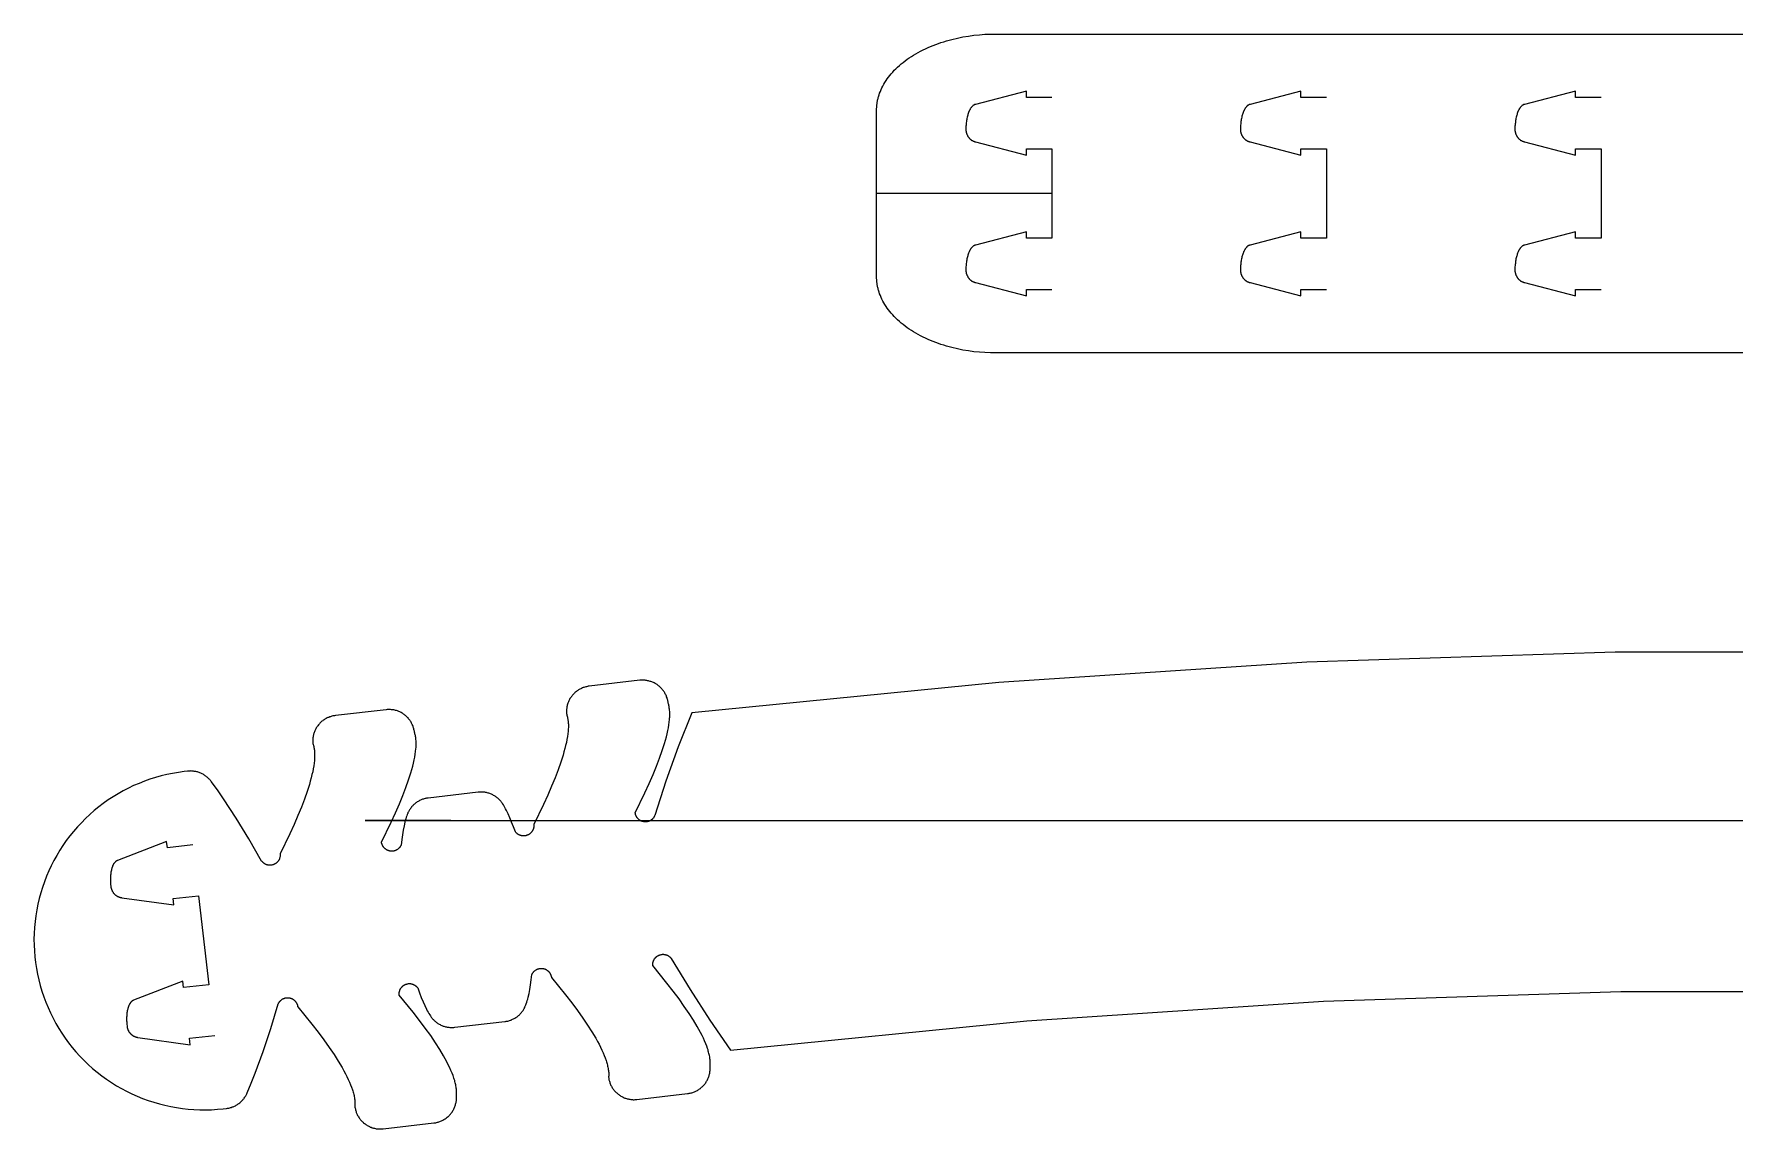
# Model space of a CAD drawing. Header units: millimetres. Extents: x -158 to 461, y 0 to 311.
# Drawn here: x 189.2 to 322.5, y 194.3 to 280.1 of the extents above; entities that cross this region are included whole.
import ezdxf

# ---------------------------------------------------------------- set-up
doc = ezdxf.new("R2010")
doc.units = ezdxf.units.MM
doc.header["$MEASUREMENT"] = 0
doc.layers.add('Axis', color=6, linetype='Continuous', true_color=0xff00ff)
doc.layers.add('Exterion cuts', color=3, linetype='Continuous', lineweight=0, true_color=0x00ff00)
doc.layers.add('Interion cuts', color=5, linetype='Continuous', lineweight=0, true_color=0x0000ff)

msp = doc.modelspace()

# ---------------------------------------------------------------- linework, layer by layer
at = {"layer": 'Axis'}
for p, q in [((268.97, 267.57), (255.23, 267.57)), ((221.9, 218.46), (215.18, 218.46)), ((215.18, 218.46), (435.18, 218.46))]:
    msp.add_line(p, q, dxfattribs=at)
at = {"layer": 'Exterion cuts'}
for points in [[(325.18, 255.08), (264.56, 255.08), (264.15, 255.09), (263.72, 255.11), (263.29, 255.14), (262.86, 255.18), (262.43, 255.24), (261.99, 255.31), (261.56, 255.4), (261.13, 255.5), (260.91, 255.56), (260.7, 255.62), (260.49, 255.68), (260.27, 255.75), (260.07, 255.82), (259.86, 255.9), (259.66, 255.98), (259.45, 256.06), (259.26, 256.14), (259.06, 256.23), (258.87, 256.33), (258.68, 256.42), (258.49, 256.52), (258.31, 256.62), (258.13, 256.73), (257.96, 256.84), (257.79, 256.95), (257.63, 257.06), (257.47, 257.18), (257.32, 257.3), (257.17, 257.42), (257.02, 257.54), (256.88, 257.67), (256.75, 257.8), (256.62, 257.93), (256.5, 258.06), (256.38, 258.19), (256.27, 258.33), (256.17, 258.46), (256.07, 258.6), (255.97, 258.73), (255.88, 258.87), (255.8, 259.01), (255.72, 259.15), (255.65, 259.29), (255.59, 259.43), (255.53, 259.57), (255.47, 259.71), (255.43, 259.85), (255.4, 259.92), (255.38, 259.99), (255.36, 260.06), (255.35, 260.13), (255.33, 260.2), (255.31, 260.27), (255.3, 260.34), (255.29, 260.4), (255.28, 260.47), (255.27, 260.54), (255.26, 260.61), (255.25, 260.68), (255.24, 260.75), (255.24, 260.81), (255.23, 260.95), (255.23, 261.08), (255.23, 267.57), (255.23, 274.06), (255.23, 274.19), (255.24, 274.33), (255.24, 274.4), (255.25, 274.46), (255.26, 274.53), (255.27, 274.6), (255.28, 274.67), (255.29, 274.74), (255.3, 274.81), (255.31, 274.88), (255.33, 274.95), (255.35, 275.01), (255.36, 275.08), (255.38, 275.15), (255.4, 275.22), (255.43, 275.29), (255.47, 275.43), (255.53, 275.57), (255.59, 275.71), (255.65, 275.85), (255.72, 275.99), (255.8, 276.13), (255.88, 276.27), (255.97, 276.41), (256.07, 276.55), (256.17, 276.68), (256.27, 276.82), (256.38, 276.95), (256.5, 277.08), (256.62, 277.22), (256.75, 277.34), (256.88, 277.47), (257.02, 277.6), (257.17, 277.72), (257.32, 277.84), (257.47, 277.96), (257.63, 278.08), (257.79, 278.19), (257.96, 278.3), (258.13, 278.41), (258.31, 278.52), (258.49, 278.62), (258.68, 278.72), (258.87, 278.82), (259.06, 278.91), (259.26, 279), (259.45, 279.08), (259.66, 279.17), (259.86, 279.24), (260.07, 279.32), (260.27, 279.39), (260.49, 279.46), (260.7, 279.52), (260.91, 279.58), (261.13, 279.64), (261.56, 279.74), (261.99, 279.83), (262.43, 279.9), (262.86, 279.96), (263.29, 280.01), (263.72, 280.04), (264.15, 280.06), (264.56, 280.06), (325.18, 280.06)], [(337.27, 231.65), (313.09, 231.65), (288.93, 230.85), (264.81, 229.27), (240.75, 226.88), (239.69, 224.24), (238.73, 221.55), (237.86, 218.84), (237.85, 218.82), (237.84, 218.79), (237.82, 218.77), (237.81, 218.74), (237.79, 218.72), (237.78, 218.7), (237.76, 218.67), (237.75, 218.65), (237.73, 218.63), (237.71, 218.61), (237.69, 218.59), (237.67, 218.57), (237.65, 218.55), (237.63, 218.53), (237.61, 218.52), (237.59, 218.5), (237.56, 218.49), (237.54, 218.47), (237.52, 218.46), (237.49, 218.44), (237.47, 218.43), (237.44, 218.42), (237.42, 218.41), (237.39, 218.4), (237.36, 218.39), (237.34, 218.38), (237.31, 218.38), (237.28, 218.37), (237.26, 218.36), (237.23, 218.36), (237.2, 218.36), (237.17, 218.36), (237.15, 218.35), (237.12, 218.35), (237.09, 218.35), (237.06, 218.36), (237.04, 218.36), (237.01, 218.36), (236.98, 218.37), (236.95, 218.37), (236.93, 218.38), (236.9, 218.39), (236.87, 218.39), (236.85, 218.4), (236.82, 218.41), (236.8, 218.42), (236.77, 218.43), (236.75, 218.45), (236.72, 218.46), (236.7, 218.48), (236.68, 218.49), (236.65, 218.51), (236.63, 218.52), (236.61, 218.54), (236.59, 218.56), (236.57, 218.58), (236.55, 218.6), (236.53, 218.62), (236.51, 218.64), (236.5, 218.66), (236.48, 218.68), (236.46, 218.7), (236.45, 218.73), (236.43, 218.75), (236.42, 218.77), (236.41, 218.8), (236.4, 218.82), (236.38, 218.85), (236.37, 218.87), (236.36, 218.9), (236.36, 218.93), (236.35, 218.95), (236.34, 218.98), (236.34, 219.01), (236.33, 219.03), (236.33, 219.06), (237.09, 220.63), (237.43, 221.36), (237.73, 222.06), (238, 222.72), (238.24, 223.35), (238.45, 223.94), (238.62, 224.49), (238.7, 224.76), (238.77, 225.01), (238.83, 225.26), (238.88, 225.5), (238.93, 225.73), (238.96, 225.95), (238.99, 226.16), (239.02, 226.37), (239.02, 226.47), (239.03, 226.56), (239.03, 226.66), (239.03, 226.75), (239.03, 226.84), (239.03, 226.92), (239.03, 227.01), (239.02, 227.09), (239.01, 227.17), (239, 227.25), (238.99, 227.33), (238.98, 227.4), (238.96, 227.48), (238.95, 227.55), (238.94, 227.58), (238.93, 227.61), (238.92, 227.65), (238.9, 227.68), (238.9, 227.75), (238.88, 227.81), (238.87, 227.88), (238.85, 227.95), (238.84, 228.01), (238.82, 228.08), (238.79, 228.14), (238.77, 228.21), (238.74, 228.27), (238.71, 228.33), (238.68, 228.39), (238.65, 228.45), (238.61, 228.51), (238.58, 228.57), (238.54, 228.62), (238.5, 228.68), (238.45, 228.73), (238.41, 228.78), (238.36, 228.83), (238.31, 228.88), (238.26, 228.93), (238.21, 228.97), (238.16, 229.02), (238.11, 229.06), (238.05, 229.1), (237.99, 229.14), (237.93, 229.17), (237.88, 229.2), (237.81, 229.24), (237.75, 229.27), (237.69, 229.29), (237.63, 229.32), (237.56, 229.34), (237.5, 229.36), (237.43, 229.38), (237.37, 229.4), (237.3, 229.41), (237.23, 229.42), (237.16, 229.43), (237.1, 229.44), (237.03, 229.45), (236.96, 229.45), (236.89, 229.45), (236.82, 229.45), (236.76, 229.44), (236.69, 229.44), (232.71, 228.98), (232.65, 228.97), (232.58, 228.96), (232.51, 228.94), (232.45, 228.93), (232.38, 228.91), (232.31, 228.89), (232.25, 228.87), (232.19, 228.84), (232.12, 228.81), (232.06, 228.78), (232, 228.75), (231.94, 228.72), (231.88, 228.69), (231.83, 228.65), (231.77, 228.61), (231.72, 228.57), (231.66, 228.52), (231.61, 228.48), (231.56, 228.43), (231.51, 228.39), (231.46, 228.34), (231.42, 228.28), (231.38, 228.23), (231.33, 228.18), (231.3, 228.12), (231.26, 228.07), (231.22, 228.01), (231.19, 227.95), (231.16, 227.89), (231.13, 227.83), (231.1, 227.76), (231.07, 227.7), (231.05, 227.64), (231.03, 227.57), (231.01, 227.5), (230.99, 227.44), (230.98, 227.37), (230.97, 227.3), (230.96, 227.24), (230.95, 227.17), (230.95, 227.1), (230.94, 227.03), (230.94, 226.96), (230.95, 226.9), (230.95, 226.83), (230.96, 226.76), (230.97, 226.73), (230.98, 226.69), (230.99, 226.66), (231, 226.63), (231.02, 226.56), (231.03, 226.48), (231.05, 226.41), (231.06, 226.33), (231.07, 226.26), (231.08, 226.17), (231.08, 226.09), (231.09, 226.01), (231.09, 225.92), (231.09, 225.83), (231.09, 225.74), (231.08, 225.64), (231.08, 225.55), (231.07, 225.45), (231.05, 225.24), (231.02, 225.03), (230.98, 224.81), (230.94, 224.58), (230.88, 224.34), (230.82, 224.1), (230.75, 223.84), (230.68, 223.57), (230.5, 223.02), (230.29, 222.43), (230.05, 221.8), (229.78, 221.14), (229.48, 220.44), (229.14, 219.71), (228.38, 218.14), (228.38, 218.12), (228.39, 218.09), (228.39, 218.06), (228.39, 218.03), (228.39, 218.01), (228.38, 217.98), (228.38, 217.95), (228.38, 217.92), (228.37, 217.9), (228.37, 217.87), (228.36, 217.84), (228.35, 217.82), (228.34, 217.79), (228.33, 217.76), (228.32, 217.74), (228.31, 217.71), (228.3, 217.69), (228.29, 217.66), (228.27, 217.64), (228.26, 217.62), (228.24, 217.59), (228.23, 217.57), (228.21, 217.55), (228.19, 217.53), (228.17, 217.51), (228.15, 217.49), (228.13, 217.47), (228.11, 217.45), (228.09, 217.43), (228.07, 217.41), (228.05, 217.4), (228.03, 217.38), (228, 217.37), (227.98, 217.35), (227.95, 217.34), (227.93, 217.33), (227.9, 217.32), (227.88, 217.31), (227.85, 217.3), (227.83, 217.29), (227.8, 217.28), (227.77, 217.27), (227.75, 217.27), (227.72, 217.26), (227.69, 217.26), (227.67, 217.26), (227.64, 217.25), (227.61, 217.25), (227.58, 217.25), (227.55, 217.25), (227.53, 217.25), (227.5, 217.26), (227.47, 217.26), (227.45, 217.26), (227.42, 217.27), (227.39, 217.28), (227.36, 217.28), (227.34, 217.29), (227.31, 217.3), (227.29, 217.31), (227.26, 217.32), (227.24, 217.33), (227.21, 217.35), (227.19, 217.36), (227.16, 217.37), (227.14, 217.39), (227.12, 217.4), (227.1, 217.42), (227.07, 217.44), (227.05, 217.46), (227.03, 217.47), (227.01, 217.49), (226.99, 217.51), (226.98, 217.53), (226.96, 217.56), (226.94, 217.58), (226.8, 217.97), (226.65, 218.34), (226.51, 218.67), (226.38, 218.97), (226.25, 219.24), (226.18, 219.37), (226.12, 219.48), (226.06, 219.59), (226, 219.69), (225.94, 219.79), (225.9, 219.83), (225.88, 219.87), (225.84, 219.92), (225.8, 219.97), (225.76, 220.02), (225.71, 220.07), (225.67, 220.11), (225.62, 220.16), (225.57, 220.2), (225.52, 220.24), (225.47, 220.28), (225.41, 220.32), (225.36, 220.36), (225.3, 220.4), (225.24, 220.43), (225.18, 220.46), (225.12, 220.49), (225.06, 220.52), (225, 220.55), (224.94, 220.57), (224.87, 220.59), (224.81, 220.61), (224.74, 220.63), (224.68, 220.64), (224.61, 220.66), (224.55, 220.67), (224.48, 220.68), (224.42, 220.68), (224.35, 220.69), (224.29, 220.69), (224.22, 220.69), (224.16, 220.69), (224.1, 220.68), (224.03, 220.67), (220.12, 220.22), (220.06, 220.21), (219.99, 220.2), (219.93, 220.19), (219.87, 220.18), (219.8, 220.16), (219.74, 220.14), (219.68, 220.12), (219.62, 220.1), (219.56, 220.07), (219.5, 220.04), (219.44, 220.02), (219.38, 219.98), (219.32, 219.95), (219.26, 219.91), (219.21, 219.88), (219.15, 219.84), (219.1, 219.8), (219.05, 219.75), (219, 219.71), (218.95, 219.66), (218.9, 219.61), (218.85, 219.57), (218.81, 219.52), (218.77, 219.46), (218.73, 219.41), (218.69, 219.36), (218.66, 219.3), (218.62, 219.25), (218.59, 219.19), (218.56, 219.13), (218.53, 219.08), (218.51, 219.02), (218.49, 218.97), (218.47, 218.92), (218.43, 218.82), (218.39, 218.71), (218.36, 218.59), (218.32, 218.46), (218.29, 218.32), (218.22, 218.03), (218.16, 217.7), (218.1, 217.35), (218.04, 216.96), (217.99, 216.54), (217.98, 216.52), (217.97, 216.49), (217.96, 216.47), (217.94, 216.45), (217.93, 216.42), (217.91, 216.4), (217.9, 216.38), (217.88, 216.35), (217.86, 216.33), (217.84, 216.31), (217.82, 216.29), (217.8, 216.27), (217.78, 216.26), (217.76, 216.24), (217.74, 216.22), (217.72, 216.2), (217.7, 216.19), (217.67, 216.17), (217.65, 216.16), (217.62, 216.15), (217.6, 216.13), (217.57, 216.12), (217.55, 216.11), (217.52, 216.1), (217.5, 216.09), (217.47, 216.09), (217.44, 216.08), (217.42, 216.07), (217.39, 216.07), (217.36, 216.06), (217.33, 216.06), (217.31, 216.06), (217.28, 216.06), (217.25, 216.06), (217.22, 216.06), (217.2, 216.06), (217.17, 216.06), (217.14, 216.07), (217.11, 216.07), (217.09, 216.08), (217.06, 216.08), (217.03, 216.09), (217.01, 216.1), (216.98, 216.11), (216.96, 216.12), (216.93, 216.13), (216.9, 216.14), (216.88, 216.15), (216.86, 216.16), (216.83, 216.18), (216.81, 216.19), (216.79, 216.21), (216.76, 216.23), (216.74, 216.24), (216.72, 216.26), (216.7, 216.28), (216.68, 216.3), (216.66, 216.32), (216.65, 216.34), (216.63, 216.36), (216.61, 216.38), (216.59, 216.41), (216.58, 216.43), (216.57, 216.45), (216.55, 216.48), (216.54, 216.5), (216.53, 216.53), (216.52, 216.55), (216.51, 216.58), (216.5, 216.6), (216.49, 216.63), (216.48, 216.66), (216.47, 216.68), (216.47, 216.71), (216.46, 216.74), (216.46, 216.77), (217.22, 218.33), (217.56, 219.07), (217.86, 219.76), (218.13, 220.42), (218.37, 221.05), (218.58, 221.64), (218.76, 222.2), (218.83, 222.46), (218.9, 222.72), (218.96, 222.96), (219.01, 223.2), (219.06, 223.43), (219.1, 223.65), (219.13, 223.87), (219.15, 224.07), (219.16, 224.17), (219.16, 224.26), (219.17, 224.36), (219.17, 224.45), (219.17, 224.54), (219.16, 224.63), (219.16, 224.71), (219.15, 224.8), (219.15, 224.88), (219.14, 224.96), (219.13, 225.03), (219.11, 225.11), (219.1, 225.18), (219.08, 225.25), (219.07, 225.28), (219.06, 225.32), (219.05, 225.35), (219.04, 225.38), (219.03, 225.45), (219.02, 225.52), (219, 225.58), (218.99, 225.65), (218.97, 225.72), (218.95, 225.78), (218.93, 225.85), (218.9, 225.91), (218.87, 225.97), (218.84, 226.03), (218.81, 226.09), (218.78, 226.15), (218.75, 226.21), (218.71, 226.27), (218.67, 226.33), (218.63, 226.38), (218.58, 226.43), (218.54, 226.49), (218.49, 226.54), (218.45, 226.58), (218.4, 226.63), (218.34, 226.68), (218.29, 226.72), (218.24, 226.76), (218.18, 226.8), (218.13, 226.84), (218.07, 226.87), (218.01, 226.91), (217.95, 226.94), (217.89, 226.97), (217.82, 227), (217.76, 227.02), (217.7, 227.05), (217.63, 227.07), (217.56, 227.08), (217.5, 227.1), (217.43, 227.12), (217.36, 227.13), (217.3, 227.14), (217.23, 227.14), (217.16, 227.15), (217.09, 227.15), (217.02, 227.15), (216.96, 227.15), (216.89, 227.15), (216.82, 227.14), (212.85, 226.68), (212.78, 226.67), (212.71, 226.66), (212.64, 226.65), (212.58, 226.63), (212.51, 226.61), (212.45, 226.59), (212.38, 226.57), (212.32, 226.54), (212.26, 226.52), (212.19, 226.49), (212.13, 226.46), (212.07, 226.42), (212.02, 226.39), (211.96, 226.35), (211.9, 226.31), (211.85, 226.27), (211.79, 226.23), (211.74, 226.18), (211.69, 226.14), (211.64, 226.09), (211.6, 226.04), (211.55, 225.99), (211.51, 225.94), (211.47, 225.88), (211.43, 225.83), (211.39, 225.77), (211.35, 225.71), (211.32, 225.65), (211.29, 225.59), (211.26, 225.53), (211.23, 225.47), (211.21, 225.4), (211.18, 225.34), (211.16, 225.27), (211.14, 225.21), (211.13, 225.14), (211.11, 225.08), (211.1, 225.01), (211.09, 224.94), (211.08, 224.87), (211.08, 224.8), (211.08, 224.74), (211.08, 224.67), (211.08, 224.6), (211.08, 224.53), (211.09, 224.46), (211.1, 224.43), (211.11, 224.4), (211.12, 224.36), (211.13, 224.33), (211.15, 224.26), (211.16, 224.19), (211.18, 224.11), (211.19, 224.04), (211.2, 223.96), (211.21, 223.88), (211.21, 223.79), (211.22, 223.71), (211.22, 223.62), (211.22, 223.53), (211.22, 223.44), (211.21, 223.35), (211.21, 223.25), (211.2, 223.15), (211.18, 222.95), (211.15, 222.74), (211.11, 222.51), (211.07, 222.28), (211.01, 222.05), (210.95, 221.8), (210.88, 221.54), (210.81, 221.28), (210.63, 220.72), (210.42, 220.13), (210.18, 219.5), (209.91, 218.84), (209.61, 218.15), (209.28, 217.42), (208.51, 215.85), (208.52, 215.82), (208.52, 215.79), (208.52, 215.76), (208.52, 215.74), (208.52, 215.71), (208.52, 215.68), (208.51, 215.65), (208.51, 215.63), (208.5, 215.6), (208.5, 215.57), (208.49, 215.55), (208.48, 215.52), (208.48, 215.49), (208.47, 215.47), (208.46, 215.44), (208.44, 215.42), (208.43, 215.39), (208.42, 215.37), (208.41, 215.34), (208.39, 215.32), (208.38, 215.3), (208.36, 215.27), (208.34, 215.25), (208.32, 215.23), (208.31, 215.21), (208.29, 215.19), (208.27, 215.17), (208.25, 215.15), (208.23, 215.14), (208.2, 215.12), (208.18, 215.1), (208.16, 215.09), (208.14, 215.07), (208.11, 215.06), (208.09, 215.04), (208.06, 215.03), (208.04, 215.02), (208.01, 215.01), (207.99, 215), (207.96, 214.99), (207.93, 214.98), (207.91, 214.98), (207.88, 214.97), (207.85, 214.97), (207.82, 214.96), (207.8, 214.96), (207.77, 214.96), (207.74, 214.96), (207.71, 214.95), (207.69, 214.96), (207.66, 214.96), (207.63, 214.96), (207.6, 214.96), (207.58, 214.97), (207.55, 214.97), (207.52, 214.98), (207.5, 214.99), (207.47, 214.99), (207.44, 215), (207.42, 215.01), (207.39, 215.02), (207.37, 215.04), (207.34, 215.05), (207.32, 215.06), (207.3, 215.08), (207.27, 215.09), (207.25, 215.11), (207.23, 215.12), (207.21, 215.14), (207.19, 215.16), (207.17, 215.18), (207.15, 215.2), (207.13, 215.22), (207.11, 215.24), (207.09, 215.26), (207.07, 215.28), (206.06, 217.03), (205.07, 218.65), (204.08, 220.15), (203.6, 220.85), (203.12, 221.52), (203.08, 221.57), (203.04, 221.62), (203, 221.67), (202.95, 221.71), (202.91, 221.76), (202.86, 221.8), (202.81, 221.85), (202.76, 221.89), (202.71, 221.93), (202.65, 221.97), (202.6, 222.01), (202.54, 222.04), (202.48, 222.08), (202.42, 222.11), (202.36, 222.14), (202.3, 222.17), (202.24, 222.19), (202.18, 222.22), (202.11, 222.24), (202.05, 222.26), (201.99, 222.28), (201.92, 222.29), (201.85, 222.3), (201.79, 222.31), (201.72, 222.32), (201.66, 222.33), (201.59, 222.33), (201.53, 222.34), (201.46, 222.33), (201.4, 222.33), (201.34, 222.33), (201.27, 222.32), (201.01, 222.29), (200.55, 222.23), (200.1, 222.15), (199.65, 222.06), (199.2, 221.96), (198.76, 221.83), (198.32, 221.7), (197.89, 221.54), (197.47, 221.37), (197.04, 221.19), (196.63, 221), (196.22, 220.78), (195.82, 220.56), (195.43, 220.32), (195.05, 220.07), (194.67, 219.8), (194.31, 219.53), (193.95, 219.24), (193.61, 218.93), (193.27, 218.62), (192.95, 218.29), (192.64, 217.96), (192.34, 217.61), (192.05, 217.25), (191.77, 216.89), (191.51, 216.51), (191.26, 216.13), (191.02, 215.73), (190.8, 215.33), (190.59, 214.92), (190.4, 214.51), (190.22, 214.09), (190.05, 213.66), (189.9, 213.22), (189.77, 212.79), (189.65, 212.34), (189.54, 211.9), (189.45, 211.45), (189.38, 210.99), (189.32, 210.54), (189.28, 210.08), (189.25, 209.62), (189.24, 209.16), (189.25, 208.7), (189.27, 208.25), (189.31, 207.79), (189.36, 207.33), (189.43, 206.88), (189.51, 206.43), (189.61, 205.98), (189.73, 205.54), (189.86, 205.1), (190, 204.66), (190.16, 204.23), (190.34, 203.81), (190.53, 203.39), (190.73, 202.98), (190.95, 202.57), (191.18, 202.18), (191.42, 201.79), (191.68, 201.41), (191.95, 201.04), (192.24, 200.68), (192.53, 200.33), (192.84, 199.99), (193.16, 199.66), (193.49, 199.34), (193.83, 199.04), (194.19, 198.74), (194.55, 198.46), (194.92, 198.19), (195.3, 197.93), (195.69, 197.69), (196.09, 197.46), (196.49, 197.25), (196.91, 197.05), (197.32, 196.86), (197.75, 196.69), (198.18, 196.53), (198.62, 196.39), (199.06, 196.26), (199.5, 196.15), (199.95, 196.05), (200.4, 195.97), (200.86, 195.9), (201.31, 195.85), (201.77, 195.82), (202.23, 195.8), (202.69, 195.8), (203.15, 195.81), (203.6, 195.84), (204.06, 195.88), (204.33, 195.91), (204.39, 195.92), (204.45, 195.93), (204.51, 195.94), (204.58, 195.96), (204.64, 195.98), (204.7, 195.99), (204.76, 196.02), (204.83, 196.04), (204.89, 196.06), (204.95, 196.09), (205.01, 196.12), (205.07, 196.15), (205.13, 196.19), (205.18, 196.22), (205.24, 196.26), (205.29, 196.3), (205.35, 196.34), (205.4, 196.38), (205.45, 196.43), (205.5, 196.47), (205.54, 196.52), (205.59, 196.57), (205.63, 196.62), (205.68, 196.67), (205.71, 196.72), (205.75, 196.78), (205.79, 196.83), (205.82, 196.89), (205.85, 196.95), (205.88, 197), (205.91, 197.06), (205.94, 197.12), (206.25, 197.88), (206.57, 198.67), (207.18, 200.36), (207.78, 202.16), (208.37, 204.09), (208.38, 204.12), (208.39, 204.14), (208.4, 204.17), (208.42, 204.19), (208.43, 204.21), (208.45, 204.24), (208.46, 204.26), (208.48, 204.28), (208.5, 204.3), (208.52, 204.32), (208.54, 204.34), (208.56, 204.36), (208.58, 204.38), (208.6, 204.4), (208.62, 204.41), (208.64, 204.43), (208.66, 204.45), (208.69, 204.46), (208.71, 204.48), (208.74, 204.49), (208.76, 204.5), (208.79, 204.51), (208.81, 204.52), (208.84, 204.53), (208.86, 204.54), (208.89, 204.55), (208.92, 204.56), (208.94, 204.56), (208.97, 204.57), (209, 204.57), (209.03, 204.57), (209.05, 204.58), (209.08, 204.58), (209.11, 204.58), (209.14, 204.58), (209.16, 204.58), (209.19, 204.57), (209.22, 204.57), (209.25, 204.57), (209.27, 204.56), (209.3, 204.55), (209.33, 204.55), (209.35, 204.54), (209.38, 204.53), (209.4, 204.52), (209.43, 204.51), (209.46, 204.5), (209.48, 204.48), (209.5, 204.47), (209.53, 204.46), (209.55, 204.44), (209.57, 204.43), (209.6, 204.41), (209.62, 204.39), (209.64, 204.37), (209.66, 204.36), (209.68, 204.34), (209.7, 204.32), (209.71, 204.29), (209.73, 204.27), (209.75, 204.25), (209.76, 204.23), (209.78, 204.21), (209.79, 204.18), (209.81, 204.16), (209.82, 204.13), (209.83, 204.11), (209.84, 204.08), (209.85, 204.06), (209.86, 204.03), (209.87, 204.01), (209.88, 203.98), (209.88, 203.95), (209.89, 203.92), (209.89, 203.9), (209.9, 203.87), (211, 202.52), (211.49, 201.88), (211.94, 201.27), (212.36, 200.69), (212.74, 200.13), (213.07, 199.61), (213.37, 199.11), (213.51, 198.86), (213.63, 198.63), (213.75, 198.4), (213.85, 198.18), (213.95, 197.97), (214.04, 197.76), (214.11, 197.56), (214.18, 197.37), (214.21, 197.28), (214.24, 197.18), (214.26, 197.09), (214.29, 197), (214.31, 196.92), (214.32, 196.83), (214.34, 196.75), (214.35, 196.67), (214.36, 196.58), (214.37, 196.51), (214.38, 196.43), (214.38, 196.35), (214.38, 196.28), (214.38, 196.21), (214.38, 196.17), (214.38, 196.14), (214.37, 196.1), (214.37, 196.07), (214.38, 196), (214.39, 195.93), (214.41, 195.87), (214.42, 195.8), (214.44, 195.73), (214.46, 195.67), (214.48, 195.6), (214.51, 195.54), (214.53, 195.48), (214.56, 195.42), (214.59, 195.35), (214.63, 195.3), (214.66, 195.24), (214.7, 195.18), (214.74, 195.12), (214.78, 195.07), (214.82, 195.02), (214.87, 194.96), (214.91, 194.91), (214.96, 194.87), (215.01, 194.82), (215.06, 194.77), (215.12, 194.73), (215.17, 194.69), (215.23, 194.65), (215.28, 194.61), (215.34, 194.58), (215.4, 194.54), (215.46, 194.51), (215.52, 194.48), (215.58, 194.45), (215.65, 194.43), (215.71, 194.4), (215.78, 194.38), (215.84, 194.36), (215.91, 194.35), (215.98, 194.33), (216.04, 194.32), (216.11, 194.31), (216.18, 194.31), (216.25, 194.3), (216.32, 194.3), (216.38, 194.3), (216.45, 194.3), (216.52, 194.3), (216.59, 194.31), (220.56, 194.77), (220.63, 194.78), (220.7, 194.79), (220.76, 194.8), (220.83, 194.82), (220.9, 194.84), (220.96, 194.86), (221.03, 194.88), (221.09, 194.91), (221.15, 194.93), (221.21, 194.96), (221.27, 194.99), (221.33, 195.03), (221.39, 195.06), (221.45, 195.1), (221.51, 195.14), (221.56, 195.18), (221.61, 195.22), (221.67, 195.27), (221.72, 195.31), (221.76, 195.36), (221.81, 195.41), (221.86, 195.46), (221.9, 195.51), (221.94, 195.57), (221.98, 195.62), (222.02, 195.68), (222.05, 195.74), (222.09, 195.8), (222.12, 195.86), (222.15, 195.92), (222.18, 195.98), (222.2, 196.05), (222.22, 196.11), (222.25, 196.18), (222.26, 196.24), (222.28, 196.31), (222.3, 196.37), (222.31, 196.44), (222.32, 196.51), (222.32, 196.58), (222.33, 196.65), (222.33, 196.71), (222.33, 196.78), (222.33, 196.85), (222.33, 196.92), (222.32, 196.99), (222.32, 197.02), (222.32, 197.06), (222.33, 197.09), (222.33, 197.13), (222.33, 197.2), (222.33, 197.27), (222.33, 197.35), (222.32, 197.42), (222.31, 197.5), (222.3, 197.58), (222.29, 197.67), (222.27, 197.75), (222.25, 197.84), (222.23, 197.92), (222.21, 198.01), (222.19, 198.1), (222.16, 198.2), (222.13, 198.29), (222.06, 198.48), (221.98, 198.68), (221.9, 198.89), (221.8, 199.1), (221.69, 199.32), (221.58, 199.55), (221.45, 199.78), (221.32, 200.02), (221.02, 200.52), (220.68, 201.05), (220.31, 201.61), (219.89, 202.19), (219.44, 202.8), (218.95, 203.44), (217.85, 204.79), (217.84, 204.82), (217.84, 204.84), (217.84, 204.87), (217.84, 204.9), (217.84, 204.93), (217.84, 204.95), (217.85, 204.98), (217.85, 205.01), (217.86, 205.04), (217.86, 205.06), (217.87, 205.09), (217.88, 205.12), (217.88, 205.14), (217.89, 205.17), (217.9, 205.19), (217.92, 205.22), (217.93, 205.24), (217.94, 205.27), (217.95, 205.29), (217.97, 205.32), (217.98, 205.34), (218, 205.36), (218.02, 205.38), (218.04, 205.4), (218.05, 205.42), (218.07, 205.44), (218.09, 205.46), (218.11, 205.48), (218.13, 205.5), (218.16, 205.52), (218.18, 205.53), (218.2, 205.55), (218.22, 205.56), (218.25, 205.58), (218.27, 205.59), (218.3, 205.6), (218.32, 205.61), (218.35, 205.63), (218.37, 205.63), (218.4, 205.64), (218.43, 205.65), (218.45, 205.66), (218.48, 205.66), (218.51, 205.67), (218.53, 205.67), (218.56, 205.68), (218.59, 205.68), (218.62, 205.68), (218.65, 205.68), (218.67, 205.68), (218.7, 205.68), (218.73, 205.68), (218.76, 205.67), (218.78, 205.67), (218.81, 205.66), (218.84, 205.66), (218.86, 205.65), (218.89, 205.64), (218.92, 205.63), (218.94, 205.62), (218.97, 205.61), (218.99, 205.6), (219.02, 205.59), (219.04, 205.57), (219.06, 205.56), (219.09, 205.54), (219.11, 205.53), (219.13, 205.51), (219.15, 205.49), (219.17, 205.48), (219.19, 205.46), (219.21, 205.44), (219.23, 205.42), (219.25, 205.4), (219.27, 205.38), (219.29, 205.35), (219.43, 204.96), (219.57, 204.59), (219.71, 204.26), (219.85, 203.96), (219.98, 203.69), (220.04, 203.56), (220.11, 203.45), (220.17, 203.34), (220.23, 203.24), (220.29, 203.15), (220.32, 203.1), (220.35, 203.06), (220.39, 203.01), (220.43, 202.96), (220.47, 202.91), (220.52, 202.87), (220.56, 202.82), (220.61, 202.77), (220.66, 202.73), (220.71, 202.69), (220.76, 202.65), (220.81, 202.61), (220.87, 202.57), (220.93, 202.53), (220.98, 202.5), (221.04, 202.47), (221.1, 202.44), (221.17, 202.41), (221.23, 202.38), (221.29, 202.36), (221.35, 202.34), (221.42, 202.32), (221.48, 202.3), (221.55, 202.29), (221.61, 202.28), (221.68, 202.26), (221.74, 202.26), (221.81, 202.25), (221.88, 202.25), (221.94, 202.24), (222, 202.24), (222.07, 202.25), (222.13, 202.25), (222.2, 202.26), (226.11, 202.71), (226.17, 202.72), (226.23, 202.73), (226.3, 202.74), (226.36, 202.75), (226.42, 202.77), (226.49, 202.79), (226.55, 202.81), (226.61, 202.83), (226.67, 202.86), (226.73, 202.89), (226.79, 202.92), (226.85, 202.95), (226.91, 202.98), (226.97, 203.02), (227.02, 203.05), (227.08, 203.09), (227.13, 203.14), (227.18, 203.18), (227.23, 203.22), (227.28, 203.27), (227.33, 203.32), (227.37, 203.37), (227.42, 203.42), (227.46, 203.47), (227.5, 203.52), (227.54, 203.57), (227.57, 203.63), (227.6, 203.69), (227.64, 203.74), (227.67, 203.8), (227.69, 203.86), (227.72, 203.91), (227.74, 203.96), (227.76, 204.01), (227.8, 204.11), (227.83, 204.23), (227.87, 204.35), (227.91, 204.47), (227.94, 204.61), (228.01, 204.9), (228.07, 205.23), (228.13, 205.58), (228.18, 205.97), (228.24, 206.39), (228.25, 206.41), (228.26, 206.44), (228.27, 206.46), (228.29, 206.49), (228.3, 206.51), (228.32, 206.53), (228.33, 206.55), (228.35, 206.58), (228.37, 206.6), (228.38, 206.62), (228.4, 206.64), (228.42, 206.66), (228.44, 206.68), (228.47, 206.69), (228.49, 206.71), (228.51, 206.73), (228.53, 206.74), (228.56, 206.76), (228.58, 206.77), (228.6, 206.78), (228.63, 206.8), (228.65, 206.81), (228.68, 206.82), (228.7, 206.83), (228.73, 206.84), (228.76, 206.85), (228.78, 206.85), (228.81, 206.86), (228.84, 206.86), (228.87, 206.87), (228.89, 206.87), (228.92, 206.87), (228.95, 206.87), (228.98, 206.87), (229, 206.87), (229.03, 206.87), (229.06, 206.87), (229.09, 206.87), (229.11, 206.86), (229.14, 206.86), (229.17, 206.85), (229.19, 206.84), (229.22, 206.83), (229.25, 206.83), (229.27, 206.82), (229.3, 206.81), (229.32, 206.79), (229.35, 206.78), (229.37, 206.77), (229.4, 206.75), (229.42, 206.74), (229.44, 206.72), (229.46, 206.71), (229.48, 206.69), (229.51, 206.67), (229.53, 206.65), (229.55, 206.63), (229.56, 206.61), (229.58, 206.59), (229.6, 206.57), (229.62, 206.55), (229.63, 206.53), (229.65, 206.5), (229.66, 206.48), (229.68, 206.45), (229.69, 206.43), (229.7, 206.41), (229.71, 206.38), (229.72, 206.35), (229.73, 206.33), (229.74, 206.3), (229.75, 206.27), (229.75, 206.25), (229.76, 206.22), (229.76, 206.19), (229.77, 206.17), (230.87, 204.81), (231.36, 204.18), (231.81, 203.57), (232.23, 202.99), (232.6, 202.43), (232.94, 201.9), (233.24, 201.4), (233.37, 201.16), (233.5, 200.93), (233.61, 200.7), (233.72, 200.48), (233.82, 200.27), (233.9, 200.06), (233.98, 199.86), (234.05, 199.67), (234.08, 199.57), (234.11, 199.48), (234.13, 199.39), (234.15, 199.3), (234.17, 199.21), (234.19, 199.13), (234.21, 199.04), (234.22, 198.96), (234.23, 198.88), (234.24, 198.8), (234.25, 198.73), (234.25, 198.65), (234.25, 198.58), (234.25, 198.5), (234.25, 198.47), (234.25, 198.43), (234.24, 198.4), (234.24, 198.36), (234.25, 198.3), (234.26, 198.23), (234.27, 198.16), (234.29, 198.1), (234.31, 198.03), (234.33, 197.96), (234.35, 197.9), (234.37, 197.84), (234.4, 197.77), (234.43, 197.71), (234.46, 197.65), (234.5, 197.59), (234.53, 197.53), (234.57, 197.48), (234.61, 197.42), (234.65, 197.37), (234.69, 197.31), (234.74, 197.26), (234.78, 197.21), (234.83, 197.16), (234.88, 197.12), (234.93, 197.07), (234.98, 197.03), (235.04, 196.99), (235.09, 196.95), (235.15, 196.91), (235.21, 196.87), (235.27, 196.84), (235.33, 196.81), (235.39, 196.78), (235.45, 196.75), (235.52, 196.72), (235.58, 196.7), (235.65, 196.68), (235.71, 196.66), (235.78, 196.65), (235.84, 196.63), (235.91, 196.62), (235.98, 196.61), (236.05, 196.6), (236.11, 196.6), (236.18, 196.59), (236.25, 196.59), (236.32, 196.6), (236.39, 196.6), (236.46, 196.61), (240.43, 197.07), (240.5, 197.08), (240.56, 197.09), (240.63, 197.1), (240.7, 197.12), (240.76, 197.13), (240.83, 197.15), (240.89, 197.18), (240.96, 197.2), (241.02, 197.23), (241.08, 197.26), (241.14, 197.29), (241.2, 197.32), (241.26, 197.36), (241.32, 197.39), (241.37, 197.43), (241.43, 197.48), (241.48, 197.52), (241.53, 197.56), (241.58, 197.61), (241.63, 197.66), (241.68, 197.71), (241.72, 197.76), (241.77, 197.81), (241.81, 197.87), (241.85, 197.92), (241.89, 197.98), (241.92, 198.04), (241.96, 198.1), (241.99, 198.16), (242.02, 198.22), (242.04, 198.28), (242.07, 198.34), (242.09, 198.41), (242.11, 198.47), (242.13, 198.54), (242.15, 198.6), (242.16, 198.67), (242.17, 198.74), (242.18, 198.81), (242.19, 198.87), (242.2, 198.94), (242.2, 199.01), (242.2, 199.08), (242.2, 199.15), (242.19, 199.22), (242.19, 199.28), (242.19, 199.32), (242.19, 199.35), (242.19, 199.39), (242.2, 199.42), (242.2, 199.49), (242.2, 199.57), (242.19, 199.64), (242.19, 199.72), (242.18, 199.8), (242.17, 199.88), (242.16, 199.96), (242.14, 200.05), (242.12, 200.13), (242.1, 200.22), (242.08, 200.31), (242.05, 200.4), (242.03, 200.49), (242, 200.59), (241.93, 200.78), (241.85, 200.98), (241.76, 201.19), (241.67, 201.4), (241.56, 201.62), (241.45, 201.85), (241.32, 202.08), (241.19, 202.32), (240.89, 202.82), (240.55, 203.35), (240.17, 203.9), (239.76, 204.49), (239.31, 205.1), (238.81, 205.73), (237.71, 207.09), (237.71, 207.11), (237.71, 207.14), (237.71, 207.17), (237.71, 207.2), (237.71, 207.22), (237.71, 207.25), (237.71, 207.28), (237.72, 207.31), (237.72, 207.33), (237.73, 207.36), (237.74, 207.39), (237.74, 207.41), (237.75, 207.44), (237.76, 207.46), (237.77, 207.49), (237.78, 207.52), (237.8, 207.54), (237.81, 207.56), (237.82, 207.59), (237.84, 207.61), (237.85, 207.64), (237.87, 207.66), (237.89, 207.68), (237.9, 207.7), (237.92, 207.72), (237.94, 207.74), (237.96, 207.76), (237.98, 207.78), (238, 207.8), (238.02, 207.81), (238.05, 207.83), (238.07, 207.85), (238.09, 207.86), (238.12, 207.87), (238.14, 207.89), (238.17, 207.9), (238.19, 207.91), (238.22, 207.92), (238.24, 207.93), (238.27, 207.94), (238.29, 207.95), (238.32, 207.95), (238.35, 207.96), (238.38, 207.97), (238.4, 207.97), (238.43, 207.97), (238.46, 207.98), (238.49, 207.98), (238.51, 207.98), (238.54, 207.98), (238.57, 207.97), (238.6, 207.97), (238.62, 207.97), (238.65, 207.96), (238.68, 207.96), (238.7, 207.95), (238.73, 207.95), (238.76, 207.94), (238.78, 207.93), (238.81, 207.92), (238.83, 207.91), (238.86, 207.9), (238.88, 207.88), (238.91, 207.87), (238.93, 207.86), (238.96, 207.84), (238.98, 207.82), (239, 207.81), (239.02, 207.79), (239.04, 207.77), (239.06, 207.75), (239.08, 207.73), (239.1, 207.71), (239.12, 207.69), (239.14, 207.67), (239.15, 207.65), (240.62, 205.21), (242.17, 202.81), (243.8, 200.48), (266.99, 202.77), (290.24, 204.3), (313.53, 205.07), (336.83, 205.07)]]:
    msp.add_lwpolyline(points, dxfattribs=at)
at = {"layer": 'Interion cuts'}
for points in [[(268.97, 275.08), (266.97, 275.08), (266.97, 275.58), (262.98, 274.55), (262.97, 274.55), (262.96, 274.54), (262.95, 274.54), (262.94, 274.54), (262.93, 274.53), (262.92, 274.53), (262.91, 274.53), (262.9, 274.52), (262.89, 274.52), (262.89, 274.51), (262.88, 274.51), (262.87, 274.5), (262.86, 274.5), (262.85, 274.49), (262.84, 274.49), (262.83, 274.48), (262.82, 274.48), (262.81, 274.47), (262.8, 274.46), (262.79, 274.46), (262.78, 274.45), (262.78, 274.44), (262.76, 274.43), (262.74, 274.41), (262.72, 274.39), (262.7, 274.37), (262.69, 274.35), (262.67, 274.33), (262.65, 274.31), (262.63, 274.29), (262.62, 274.27), (262.6, 274.24), (262.58, 274.22), (262.57, 274.19), (262.55, 274.16), (262.54, 274.13), (262.52, 274.11), (262.51, 274.08), (262.49, 274.05), (262.48, 274.01), (262.46, 273.98), (262.44, 273.91), (262.41, 273.84), (262.39, 273.77), (262.37, 273.7), (262.35, 273.62), (262.33, 273.54), (262.31, 273.45), (262.29, 273.37), (262.28, 273.29), (262.27, 273.2), (262.26, 273.11), (262.25, 273.02), (262.24, 272.93), (262.23, 272.85), (262.23, 272.76), (262.23, 272.58), (262.23, 272.56), (262.23, 272.54), (262.23, 272.52), (262.23, 272.5), (262.23, 272.48), (262.23, 272.46), (262.24, 272.44), (262.24, 272.42), (262.24, 272.4), (262.25, 272.38), (262.25, 272.37), (262.26, 272.35), (262.26, 272.33), (262.27, 272.31), (262.27, 272.29), (262.28, 272.27), (262.29, 272.25), (262.29, 272.23), (262.3, 272.21), (262.31, 272.19), (262.32, 272.17), (262.33, 272.15), (262.34, 272.13), (262.35, 272.11), (262.36, 272.09), (262.37, 272.07), (262.38, 272.06), (262.39, 272.04), (262.4, 272.02), (262.41, 272), (262.42, 271.99), (262.44, 271.97), (262.45, 271.95), (262.46, 271.94), (262.48, 271.92), (262.49, 271.9), (262.51, 271.89), (262.52, 271.87), (262.54, 271.86), (262.55, 271.84), (262.57, 271.83), (262.58, 271.82), (262.6, 271.8), (262.62, 271.79), (262.63, 271.78), (262.65, 271.76), (262.67, 271.75), (262.69, 271.74), (262.7, 271.73), (262.72, 271.72), (262.74, 271.71), (262.76, 271.7), (262.78, 271.69), (262.79, 271.68), (262.81, 271.67), (262.83, 271.66), (262.85, 271.66), (262.87, 271.65), (262.89, 271.64), (262.9, 271.63), (262.92, 271.63), (262.94, 271.62), (262.96, 271.62), (262.98, 271.61), (266.97, 270.58), (266.97, 271.08), (268.97, 271.08), (268.97, 264.06), (266.97, 264.06), (266.97, 264.56), (262.98, 263.53), (262.97, 263.53), (262.96, 263.52), (262.95, 263.52), (262.94, 263.52), (262.93, 263.52), (262.92, 263.51), (262.91, 263.51), (262.9, 263.5), (262.89, 263.5), (262.89, 263.49), (262.88, 263.49), (262.87, 263.49), (262.86, 263.48), (262.85, 263.47), (262.84, 263.47), (262.83, 263.46), (262.82, 263.46), (262.81, 263.45), (262.8, 263.44), (262.79, 263.44), (262.78, 263.43), (262.78, 263.42), (262.76, 263.41), (262.74, 263.39), (262.72, 263.37), (262.7, 263.35), (262.69, 263.33), (262.67, 263.31), (262.65, 263.29), (262.63, 263.27), (262.62, 263.25), (262.6, 263.22), (262.58, 263.2), (262.57, 263.17), (262.55, 263.14), (262.54, 263.12), (262.52, 263.09), (262.51, 263.06), (262.49, 263.03), (262.48, 262.99), (262.46, 262.96), (262.44, 262.89), (262.41, 262.82), (262.39, 262.75), (262.37, 262.68), (262.35, 262.6), (262.33, 262.52), (262.31, 262.44), (262.29, 262.35), (262.28, 262.27), (262.27, 262.18), (262.26, 262.09), (262.25, 262), (262.24, 261.92), (262.23, 261.83), (262.23, 261.74), (262.23, 261.56), (262.23, 261.54), (262.23, 261.52), (262.23, 261.5), (262.23, 261.48), (262.23, 261.46), (262.23, 261.44), (262.24, 261.43), (262.24, 261.41), (262.24, 261.39), (262.25, 261.37), (262.25, 261.35), (262.26, 261.33), (262.26, 261.31), (262.27, 261.29), (262.27, 261.27), (262.28, 261.25), (262.29, 261.23), (262.29, 261.21), (262.3, 261.19), (262.31, 261.17), (262.32, 261.15), (262.33, 261.13), (262.34, 261.11), (262.35, 261.09), (262.36, 261.07), (262.37, 261.06), (262.38, 261.04), (262.39, 261.02), (262.4, 261), (262.41, 260.98), (262.42, 260.97), (262.44, 260.95), (262.45, 260.93), (262.46, 260.92), (262.48, 260.9), (262.49, 260.88), (262.51, 260.87), (262.52, 260.85), (262.54, 260.84), (262.55, 260.82), (262.57, 260.81), (262.58, 260.8), (262.6, 260.78), (262.62, 260.77), (262.63, 260.76), (262.65, 260.74), (262.67, 260.73), (262.69, 260.72), (262.7, 260.71), (262.72, 260.7), (262.74, 260.69), (262.76, 260.68), (262.78, 260.67), (262.79, 260.66), (262.81, 260.65), (262.83, 260.64), (262.85, 260.64), (262.87, 260.63), (262.89, 260.62), (262.9, 260.62), (262.92, 260.61), (262.94, 260.6), (262.96, 260.6), (262.98, 260.59), (266.97, 259.56), (266.97, 260.06), (268.97, 260.06)], [(290.47, 275.08), (288.47, 275.08), (288.47, 275.58), (284.48, 274.55), (284.47, 274.55), (284.46, 274.54), (284.45, 274.54), (284.44, 274.54), (284.43, 274.53), (284.42, 274.53), (284.41, 274.53), (284.4, 274.52), (284.39, 274.52), (284.39, 274.51), (284.38, 274.51), (284.37, 274.5), (284.36, 274.5), (284.35, 274.49), (284.34, 274.49), (284.33, 274.48), (284.32, 274.48), (284.31, 274.47), (284.3, 274.46), (284.29, 274.46), (284.28, 274.45), (284.28, 274.44), (284.26, 274.43), (284.24, 274.41), (284.22, 274.39), (284.2, 274.37), (284.19, 274.35), (284.17, 274.33), (284.15, 274.31), (284.13, 274.29), (284.12, 274.27), (284.1, 274.24), (284.08, 274.22), (284.07, 274.19), (284.05, 274.16), (284.04, 274.13), (284.02, 274.11), (284.01, 274.08), (283.99, 274.05), (283.98, 274.01), (283.96, 273.98), (283.94, 273.91), (283.91, 273.84), (283.89, 273.77), (283.87, 273.7), (283.85, 273.62), (283.83, 273.54), (283.81, 273.45), (283.79, 273.37), (283.78, 273.29), (283.77, 273.2), (283.76, 273.11), (283.75, 273.02), (283.74, 272.93), (283.73, 272.85), (283.73, 272.76), (283.73, 272.58), (283.73, 272.56), (283.73, 272.54), (283.73, 272.52), (283.73, 272.5), (283.73, 272.48), (283.73, 272.46), (283.74, 272.44), (283.74, 272.42), (283.74, 272.4), (283.75, 272.38), (283.75, 272.37), (283.76, 272.35), (283.76, 272.33), (283.77, 272.31), (283.77, 272.29), (283.78, 272.27), (283.79, 272.25), (283.79, 272.23), (283.8, 272.21), (283.81, 272.19), (283.82, 272.17), (283.83, 272.15), (283.84, 272.13), (283.85, 272.11), (283.86, 272.09), (283.87, 272.07), (283.88, 272.06), (283.89, 272.04), (283.9, 272.02), (283.91, 272), (283.92, 271.99), (283.94, 271.97), (283.95, 271.95), (283.96, 271.94), (283.98, 271.92), (283.99, 271.9), (284.01, 271.89), (284.02, 271.87), (284.04, 271.86), (284.05, 271.84), (284.07, 271.83), (284.08, 271.82), (284.1, 271.8), (284.12, 271.79), (284.13, 271.78), (284.15, 271.76), (284.17, 271.75), (284.19, 271.74), (284.2, 271.73), (284.22, 271.72), (284.24, 271.71), (284.26, 271.7), (284.28, 271.69), (284.29, 271.68), (284.31, 271.67), (284.33, 271.66), (284.35, 271.66), (284.37, 271.65), (284.39, 271.64), (284.4, 271.63), (284.42, 271.63), (284.44, 271.62), (284.46, 271.62), (284.48, 271.61), (288.47, 270.58), (288.47, 271.08), (290.47, 271.08), (290.47, 264.06), (288.47, 264.06), (288.47, 264.56), (284.48, 263.53), (284.47, 263.53), (284.46, 263.52), (284.45, 263.52), (284.44, 263.52), (284.43, 263.52), (284.42, 263.51), (284.41, 263.51), (284.4, 263.5), (284.39, 263.5), (284.39, 263.49), (284.38, 263.49), (284.37, 263.49), (284.36, 263.48), (284.35, 263.47), (284.34, 263.47), (284.33, 263.46), (284.32, 263.46), (284.31, 263.45), (284.3, 263.44), (284.29, 263.44), (284.28, 263.43), (284.28, 263.42), (284.26, 263.41), (284.24, 263.39), (284.22, 263.37), (284.2, 263.35), (284.19, 263.33), (284.17, 263.31), (284.15, 263.29), (284.13, 263.27), (284.12, 263.25), (284.1, 263.22), (284.08, 263.2), (284.07, 263.17), (284.05, 263.14), (284.04, 263.12), (284.02, 263.09), (284.01, 263.06), (283.99, 263.03), (283.98, 262.99), (283.96, 262.96), (283.94, 262.89), (283.91, 262.82), (283.89, 262.75), (283.87, 262.68), (283.85, 262.6), (283.83, 262.52), (283.81, 262.44), (283.79, 262.35), (283.78, 262.27), (283.77, 262.18), (283.76, 262.09), (283.75, 262), (283.74, 261.92), (283.73, 261.83), (283.73, 261.74), (283.73, 261.56), (283.73, 261.54), (283.73, 261.52), (283.73, 261.5), (283.73, 261.48), (283.73, 261.46), (283.73, 261.44), (283.74, 261.43), (283.74, 261.41), (283.74, 261.39), (283.75, 261.37), (283.75, 261.35), (283.76, 261.33), (283.76, 261.31), (283.77, 261.29), (283.77, 261.27), (283.78, 261.25), (283.79, 261.23), (283.79, 261.21), (283.8, 261.19), (283.81, 261.17), (283.82, 261.15), (283.83, 261.13), (283.84, 261.11), (283.85, 261.09), (283.86, 261.07), (283.87, 261.06), (283.88, 261.04), (283.89, 261.02), (283.9, 261), (283.91, 260.98), (283.92, 260.97), (283.94, 260.95), (283.95, 260.93), (283.96, 260.92), (283.98, 260.9), (283.99, 260.88), (284.01, 260.87), (284.02, 260.85), (284.04, 260.84), (284.05, 260.82), (284.07, 260.81), (284.08, 260.8), (284.1, 260.78), (284.12, 260.77), (284.13, 260.76), (284.15, 260.74), (284.17, 260.73), (284.19, 260.72), (284.2, 260.71), (284.22, 260.7), (284.24, 260.69), (284.26, 260.68), (284.28, 260.67), (284.29, 260.66), (284.31, 260.65), (284.33, 260.64), (284.35, 260.64), (284.37, 260.63), (284.39, 260.62), (284.4, 260.62), (284.42, 260.61), (284.44, 260.6), (284.46, 260.6), (284.48, 260.59), (288.47, 259.56), (288.47, 260.06), (290.47, 260.06)], [(311.97, 275.08), (309.97, 275.08), (309.97, 275.58), (305.98, 274.55), (305.97, 274.55), (305.96, 274.54), (305.95, 274.54), (305.94, 274.54), (305.93, 274.53), (305.92, 274.53), (305.91, 274.53), (305.9, 274.52), (305.89, 274.52), (305.89, 274.51), (305.88, 274.51), (305.87, 274.5), (305.86, 274.5), (305.85, 274.49), (305.84, 274.49), (305.83, 274.48), (305.82, 274.48), (305.81, 274.47), (305.8, 274.46), (305.79, 274.46), (305.78, 274.45), (305.78, 274.44), (305.76, 274.43), (305.74, 274.41), (305.72, 274.39), (305.7, 274.37), (305.69, 274.35), (305.67, 274.33), (305.65, 274.31), (305.63, 274.29), (305.62, 274.27), (305.6, 274.24), (305.58, 274.22), (305.57, 274.19), (305.55, 274.16), (305.54, 274.13), (305.52, 274.11), (305.51, 274.08), (305.49, 274.05), (305.48, 274.01), (305.46, 273.98), (305.44, 273.91), (305.41, 273.84), (305.39, 273.77), (305.37, 273.7), (305.35, 273.62), (305.33, 273.54), (305.31, 273.45), (305.29, 273.37), (305.28, 273.29), (305.27, 273.2), (305.26, 273.11), (305.25, 273.02), (305.24, 272.93), (305.23, 272.85), (305.23, 272.76), (305.23, 272.58), (305.23, 272.56), (305.23, 272.54), (305.23, 272.52), (305.23, 272.5), (305.23, 272.48), (305.23, 272.46), (305.24, 272.44), (305.24, 272.42), (305.24, 272.4), (305.25, 272.38), (305.25, 272.37), (305.26, 272.35), (305.26, 272.33), (305.27, 272.31), (305.27, 272.29), (305.28, 272.27), (305.29, 272.25), (305.29, 272.23), (305.3, 272.21), (305.31, 272.19), (305.32, 272.17), (305.33, 272.15), (305.34, 272.13), (305.35, 272.11), (305.36, 272.09), (305.37, 272.07), (305.38, 272.06), (305.39, 272.04), (305.4, 272.02), (305.41, 272), (305.42, 271.99), (305.44, 271.97), (305.45, 271.95), (305.46, 271.94), (305.48, 271.92), (305.49, 271.9), (305.51, 271.89), (305.52, 271.87), (305.54, 271.86), (305.55, 271.84), (305.57, 271.83), (305.58, 271.82), (305.6, 271.8), (305.62, 271.79), (305.63, 271.78), (305.65, 271.76), (305.67, 271.75), (305.69, 271.74), (305.7, 271.73), (305.72, 271.72), (305.74, 271.71), (305.76, 271.7), (305.78, 271.69), (305.79, 271.68), (305.81, 271.67), (305.83, 271.66), (305.85, 271.66), (305.87, 271.65), (305.89, 271.64), (305.9, 271.63), (305.92, 271.63), (305.94, 271.62), (305.96, 271.62), (305.98, 271.61), (309.97, 270.58), (309.97, 271.08), (311.97, 271.08), (311.97, 264.06), (309.97, 264.06), (309.97, 264.56), (305.98, 263.53), (305.97, 263.53), (305.96, 263.52), (305.95, 263.52), (305.94, 263.52), (305.93, 263.52), (305.92, 263.51), (305.91, 263.51), (305.9, 263.5), (305.89, 263.5), (305.89, 263.49), (305.88, 263.49), (305.87, 263.49), (305.86, 263.48), (305.85, 263.47), (305.84, 263.47), (305.83, 263.46), (305.82, 263.46), (305.81, 263.45), (305.8, 263.44), (305.79, 263.44), (305.78, 263.43), (305.78, 263.42), (305.76, 263.41), (305.74, 263.39), (305.72, 263.37), (305.7, 263.35), (305.69, 263.33), (305.67, 263.31), (305.65, 263.29), (305.63, 263.27), (305.62, 263.25), (305.6, 263.22), (305.58, 263.2), (305.57, 263.17), (305.55, 263.14), (305.54, 263.12), (305.52, 263.09), (305.51, 263.06), (305.49, 263.03), (305.48, 262.99), (305.46, 262.96), (305.44, 262.89), (305.41, 262.82), (305.39, 262.75), (305.37, 262.68), (305.35, 262.6), (305.33, 262.52), (305.31, 262.44), (305.29, 262.35), (305.28, 262.27), (305.27, 262.18), (305.26, 262.09), (305.25, 262), (305.24, 261.92), (305.23, 261.83), (305.23, 261.74), (305.23, 261.56), (305.23, 261.54), (305.23, 261.52), (305.23, 261.5), (305.23, 261.48), (305.23, 261.46), (305.23, 261.44), (305.24, 261.43), (305.24, 261.41), (305.24, 261.39), (305.25, 261.37), (305.25, 261.35), (305.26, 261.33), (305.26, 261.31), (305.27, 261.29), (305.27, 261.27), (305.28, 261.25), (305.29, 261.23), (305.29, 261.21), (305.3, 261.19), (305.31, 261.17), (305.32, 261.15), (305.33, 261.13), (305.34, 261.11), (305.35, 261.09), (305.36, 261.07), (305.37, 261.06), (305.38, 261.04), (305.39, 261.02), (305.4, 261), (305.41, 260.98), (305.42, 260.97), (305.44, 260.95), (305.45, 260.93), (305.46, 260.92), (305.48, 260.9), (305.49, 260.88), (305.51, 260.87), (305.52, 260.85), (305.54, 260.84), (305.55, 260.82), (305.57, 260.81), (305.58, 260.8), (305.6, 260.78), (305.62, 260.77), (305.63, 260.76), (305.65, 260.74), (305.67, 260.73), (305.69, 260.72), (305.7, 260.71), (305.72, 260.7), (305.74, 260.69), (305.76, 260.68), (305.78, 260.67), (305.79, 260.66), (305.81, 260.65), (305.83, 260.64), (305.85, 260.64), (305.87, 260.63), (305.89, 260.62), (305.9, 260.62), (305.92, 260.61), (305.94, 260.6), (305.96, 260.6), (305.98, 260.59), (309.97, 259.56), (309.97, 260.06), (311.97, 260.06)], [(201.67, 216.55), (199.69, 216.32), (199.63, 216.81), (195.78, 215.33), (195.77, 215.33), (195.76, 215.32), (195.75, 215.32), (195.74, 215.31), (195.73, 215.31), (195.73, 215.31), (195.72, 215.3), (195.71, 215.3), (195.7, 215.29), (195.69, 215.28), (195.68, 215.28), (195.67, 215.27), (195.67, 215.27), (195.66, 215.26), (195.65, 215.25), (195.64, 215.25), (195.63, 215.24), (195.62, 215.23), (195.61, 215.22), (195.61, 215.22), (195.6, 215.21), (195.59, 215.2), (195.57, 215.18), (195.56, 215.16), (195.54, 215.14), (195.53, 215.12), (195.51, 215.1), (195.5, 215.08), (195.48, 215.06), (195.47, 215.03), (195.45, 215.01), (195.44, 214.98), (195.43, 214.95), (195.41, 214.93), (195.4, 214.9), (195.39, 214.87), (195.38, 214.84), (195.37, 214.81), (195.35, 214.77), (195.34, 214.74), (195.33, 214.71), (195.31, 214.64), (195.3, 214.56), (195.28, 214.49), (195.27, 214.41), (195.26, 214.33), (195.25, 214.25), (195.24, 214.17), (195.23, 214.08), (195.23, 213.99), (195.23, 213.91), (195.23, 213.82), (195.23, 213.73), (195.23, 213.64), (195.24, 213.55), (195.24, 213.46), (195.26, 213.29), (195.26, 213.27), (195.26, 213.25), (195.27, 213.23), (195.27, 213.21), (195.28, 213.19), (195.28, 213.17), (195.28, 213.15), (195.29, 213.14), (195.3, 213.12), (195.3, 213.1), (195.31, 213.08), (195.31, 213.06), (195.32, 213.04), (195.33, 213.02), (195.34, 213), (195.35, 212.98), (195.36, 212.96), (195.36, 212.94), (195.37, 212.93), (195.38, 212.91), (195.4, 212.89), (195.41, 212.87), (195.42, 212.85), (195.43, 212.84), (195.44, 212.82), (195.45, 212.8), (195.47, 212.78), (195.48, 212.77), (195.49, 212.75), (195.51, 212.74), (195.52, 212.72), (195.54, 212.7), (195.55, 212.69), (195.57, 212.67), (195.58, 212.66), (195.6, 212.65), (195.62, 212.63), (195.63, 212.62), (195.65, 212.61), (195.67, 212.59), (195.68, 212.58), (195.7, 212.57), (195.72, 212.56), (195.74, 212.55), (195.76, 212.54), (195.77, 212.53), (195.79, 212.52), (195.81, 212.51), (195.83, 212.5), (195.85, 212.49), (195.87, 212.48), (195.89, 212.47), (195.91, 212.47), (195.92, 212.46), (195.94, 212.45), (195.96, 212.45), (195.98, 212.44), (196, 212.44), (196.02, 212.43), (196.04, 212.43), (196.06, 212.42), (196.08, 212.42), (196.1, 212.42), (196.12, 212.41), (200.2, 211.85), (200.14, 212.34), (202.13, 212.57), (202.94, 205.6), (200.95, 205.37), (200.89, 205.87), (197.04, 204.38), (197.04, 204.38), (197.03, 204.38), (197.02, 204.37), (197.01, 204.37), (197, 204.36), (196.99, 204.36), (196.98, 204.35), (196.97, 204.35), (196.96, 204.34), (196.96, 204.34), (196.95, 204.33), (196.94, 204.33), (196.93, 204.32), (196.92, 204.31), (196.91, 204.31), (196.9, 204.3), (196.9, 204.29), (196.89, 204.29), (196.88, 204.28), (196.87, 204.27), (196.86, 204.26), (196.86, 204.25), (196.84, 204.24), (196.82, 204.22), (196.81, 204.2), (196.79, 204.18), (196.78, 204.16), (196.76, 204.13), (196.75, 204.11), (196.73, 204.09), (196.72, 204.06), (196.71, 204.04), (196.69, 204.01), (196.68, 203.98), (196.67, 203.95), (196.65, 203.92), (196.64, 203.89), (196.63, 203.86), (196.62, 203.83), (196.61, 203.79), (196.6, 203.76), (196.58, 203.69), (196.56, 203.62), (196.55, 203.54), (196.53, 203.47), (196.52, 203.39), (196.51, 203.3), (196.5, 203.22), (196.5, 203.13), (196.49, 203.05), (196.49, 202.96), (196.49, 202.87), (196.49, 202.78), (196.5, 202.7), (196.5, 202.61), (196.51, 202.52), (196.53, 202.34), (196.53, 202.32), (196.53, 202.3), (196.53, 202.29), (196.54, 202.27), (196.54, 202.25), (196.55, 202.23), (196.55, 202.21), (196.56, 202.19), (196.56, 202.17), (196.57, 202.15), (196.57, 202.13), (196.58, 202.11), (196.59, 202.09), (196.6, 202.07), (196.6, 202.05), (196.61, 202.04), (196.62, 202.02), (196.63, 202), (196.64, 201.98), (196.65, 201.96), (196.66, 201.94), (196.67, 201.93), (196.68, 201.91), (196.7, 201.89), (196.71, 201.87), (196.72, 201.86), (196.73, 201.84), (196.75, 201.82), (196.76, 201.81), (196.77, 201.79), (196.79, 201.77), (196.8, 201.76), (196.82, 201.74), (196.83, 201.73), (196.85, 201.71), (196.87, 201.7), (196.88, 201.69), (196.9, 201.67), (196.92, 201.66), (196.93, 201.65), (196.95, 201.63), (196.97, 201.62), (196.99, 201.61), (197, 201.6), (197.02, 201.59), (197.04, 201.58), (197.06, 201.57), (197.08, 201.56), (197.1, 201.55), (197.11, 201.54), (197.13, 201.53), (197.15, 201.53), (197.17, 201.52), (197.19, 201.51), (197.21, 201.51), (197.23, 201.5), (197.25, 201.49), (197.27, 201.49), (197.29, 201.49), (197.31, 201.48), (197.32, 201.48), (197.34, 201.47), (197.36, 201.47), (197.38, 201.47), (201.47, 200.9), (201.41, 201.4), (203.4, 201.63)]]:
    msp.add_lwpolyline(points, dxfattribs=at)

doc.saveas('drawing.dxf')
